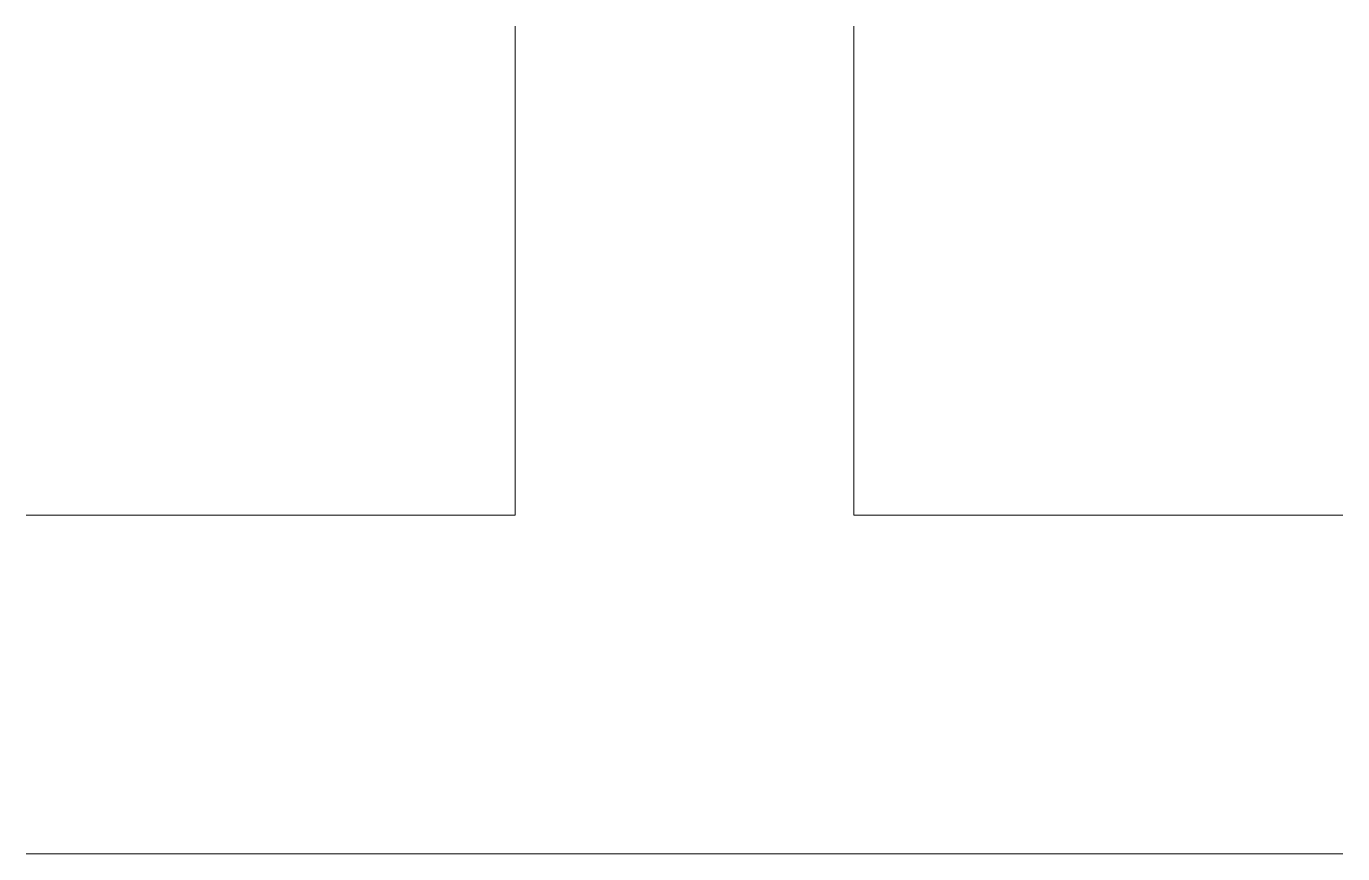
# Model space of a CAD drawing. Header units: millimetres. Extents: x -350 to 350, y -90 to 350.
import ezdxf

# ---------------------------------------------------------------- set-up
doc = ezdxf.new("R2010")
doc.units = ezdxf.units.MM
doc.layers.add('P-FIXT', color=7, linetype='Continuous', lineweight=20, true_color=0x477783)

# ---------------------------------------------------------------- blocks, each defined once
blk = doc.blocks.new('206_PLUMBING_HVAC_SYMBOLS_PIPE_TEE_SYMBOL')
at = {"layer": 'P-FIXT'}
for points in [[(-350, 90), (-90, 90), (-90, 350)], [(350, 90), (90, 90), (90, 350)], [(-350, -90), (350, -90)]]:
    blk.add_lwpolyline(points, dxfattribs=at)

msp = doc.modelspace()

# ---------------------------------------------------------------- block references
msp.add_blockref('206_PLUMBING_HVAC_SYMBOLS_PIPE_TEE_SYMBOL', (0, 0))

doc.saveas('drawing.dxf')
